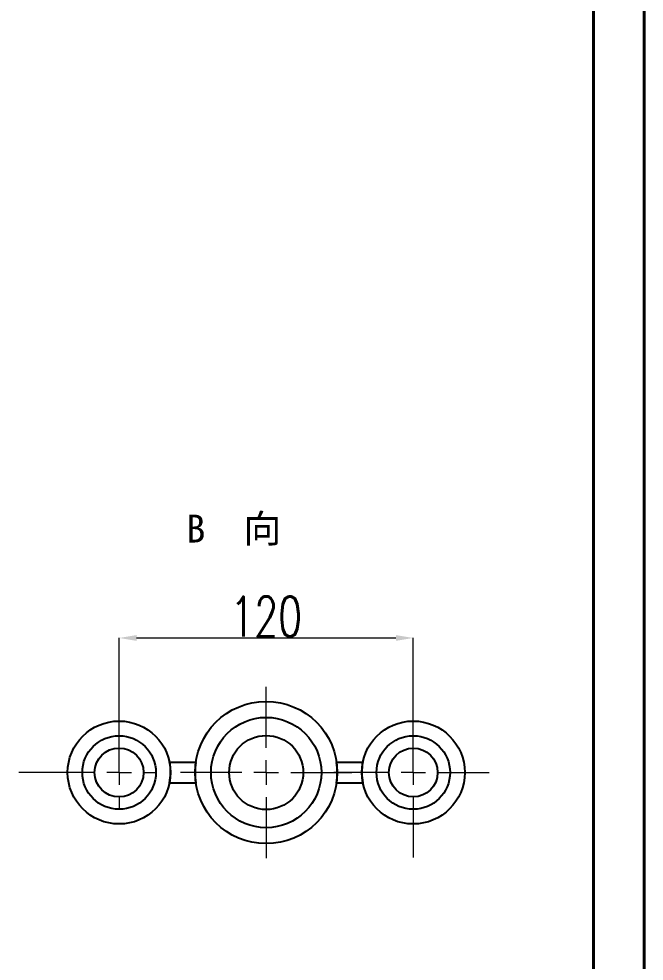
# Model space of a CAD drawing. Header units: millimetres. Extents: x 1852 to 4288, y 681 to 2404.
# Drawn here: x 3929 to 4288, y 1323 to 1864 of the extents above; entities that cross this region are included whole.
import ezdxf

# ---------------------------------------------------------------- set-up
doc = ezdxf.new("R2010")
doc.units = ezdxf.units.MM
doc.linetypes.add('CENTER2', pattern=[28.575, 19.05, -3.175, 3.175, -3.175])
for name, color, linetype, lineweight in [('AM_BOR', 7, 'Continuous', 50), ('FORMAT', 7, 'Continuous', 18), ('中心线', 1, 'CENTER2', 13), ('文字', 7, 'Continuous', 13), ('标注', 3, 'Continuous', 13), ('粗实线', 7, 'Continuous', 40)]:
    doc.layers.add(name, color=color, linetype=linetype, lineweight=lineweight)
doc.styles.add('SLDTEXTSTYLE1', font='txt.shx', dxfattribs={"width": 0.7, "bigfont": 'gbcbig.shx'})
doc.styles.add('STYLE1', font='txt.shx', dxfattribs={"width": 0.8, "height": 3, "bigfont": 'hzdx.shx'})
doc.dimstyles.new('SLDDIMSTYLE12$0', dxfattribs={"dimtxt": 12, "dimasz": 10, "dimexe": 0, "dimexo": 0.0625, "dimgap": 0.875, "dimtad": 1, "dimdec": 1, "dimlfac": 1.8, "dimrnd": 1e-09, "dimzin": 12, "dimdsep": 46, "dimtxsty": 'SLDTEXTSTYLE1', "dimcen": 0.09, "dimdle": 8.16, "dimclrd": 3, "dimclre": 3, "dimadec": 0, "dimazin": 3, "dimtfac": 1, "dimtdec": 1, "dimtofl": 0, "dimtmove": 0, "dimatfit": 3, "dimfxl": 0, "dimfrac": 2, "dimtolj": 1, "dimlwd": 5, "dimlwe": 5, "dimarcsym": 0})

# ---------------------------------------------------------------- blocks, each defined once
blk = doc.blocks.new('SW_CENTERMARKSYMBOL_14')
at = {"layer": 'FORMAT', "color": 0}
for p, q in [((0, 2), (0, 7)), ((0, 0), (0, 1)), ((-2, 0), (-7, 0)), ((0, 0), (-1, 0)), ((0, 0), (0, -1)), ((0, 0), (1, 0)), ((2, 0), (7, 0)), ((0, -2), (0, -7))]:
    blk.add_line(p, q, dxfattribs=at)
blk = doc.blocks.new('SW_CENTERMARKSYMBOL_15')
at = {"layer": 'FORMAT', "color": 0}
for p, q in [((0, 2), (0, 5.001)), ((0, 0), (0, 1)), ((-2, 0), (-6.488, 0)), ((0, 0), (-1, 0)), ((0, 0), (0, -1)), ((0, 0), (1, 0)), ((2, 0), (6.2, 0)), ((0, -2), (0, -6.938))]:
    blk.add_line(p, q, dxfattribs=at)
blk = doc.blocks.new('SW_CENTERMARKSYMBOL_16')
at = {"layer": 'FORMAT', "color": 0}
for p, q in [((0, 2), (0, 3)), ((0, 0), (0, 1)), ((-2, 0), (-8.181, 0)), ((0, 0), (-1, 0)), ((0, 0), (0, -1)), ((0, 0), (1, 0)), ((2, 0), (3, 0)), ((0, -2), (0, -3))]:
    blk.add_line(p, q, dxfattribs=at)
blk = doc.blocks.new('*D84')
at = {"layer": 'Defpoints', "color": 0, "transparency": 16777216}
for p in [(4155.5, 1508.51), (3986.75, 1431.34), (4155.5, 1431.34)]:
    blk.add_point(p, dxfattribs=at)
at = {"layer": '标注', "color": 3, "lineweight": 5, "transparency": 16777216}
blk.add_line((3986.75, 1431.4), (3986.75, 1508.51), dxfattribs=at)
at = {"layer": '标注', "color": 3, "linetype": 'Continuous', "lineweight": 5, "transparency": 16777216}
for p, q in [((3996.75, 1508.51), (4145.5, 1508.51)), ((4155.5, 1431.4), (4155.5, 1508.51))]:
    blk.add_line(p, q, dxfattribs=at)
at = {"layer": '标注', "color": 3, "transparency": 16777216}
for points in [[(3996.75, 1510.17), (3996.75, 1506.84), (3986.75, 1508.51)], [(4145.5, 1510.17), (4145.5, 1506.84), (4155.5, 1508.51)]]:
    blk.add_solid(points, dxfattribs=at)
at = {"layer": '标注', "color": 0, "transparency": 16777216, "insert": (4071.12, 1520.81), "char_height": 10, "attachment_point": 5, "style": 'SLDTEXTSTYLE1'}
blk.add_mtext('\\A1;{\\H2.28571x;120}', dxfattribs=at)
blk = doc.blocks.new('rA3')
at = {"layer": '粗实线'}
for p, q in [((753.384, 124.26), (753.384, 421.26)), ((748.384, 129.26), (748.384, 416.26))]:
    blk.add_line(p, q, dxfattribs=at)

msp = doc.modelspace()

# ---------------------------------------------------------------- linework, layer by layer
at = {"layer": '粗实线', "color": 7, "linetype": 'ByBlock', "lineweight": 25}
for p, q in [((4030.742, 1437.05), (4015.72, 1437.05)), ((4126.523, 1437.05), (4111.501, 1437.05)), ((4015.684, 1425.45), (4030.768, 1425.45)), ((4111.475, 1425.45), (4126.559, 1425.45))]:
    msp.add_line(p, q, dxfattribs=at)
for centre, radius in [((4071.121, 1431.34), 40.781), ((3986.746, 1431.34), 29.531), ((4071.121, 1431.34), 31.641), ((4155.496, 1431.34), 29.531), ((3986.746, 1431.34), 21.094), ((4071.121, 1431.34), 21.24), ((4155.496, 1431.34), 21.094), ((3986.746, 1431.34), 14.024), ((4155.496, 1431.34), 13.988)]:
    msp.add_circle(centre, radius, dxfattribs=at)
for centre, radius, start, end in [((3986.746, 1431.34), 29.531, 348.49538, 11.14836), ((4071.121, 1431.34), 40.781, 171.95145, 188.30411), ((4071.121, 1431.34), 40.781, 351.69589, 8.04855), ((4155.496, 1431.34), 29.531, 168.85164, 191.50462)]:
    msp.add_arc(centre, radius, start, end, dxfattribs=at)

# ---------------------------------------------------------------- block references
at = {"layer": 'AM_BOR', "xscale": 5.80078125, "yscale": 5.80078125, "zscale": 5.80078125}
msp.add_blockref('rA3', (-82.259, -39.496), dxfattribs=at)
at = {"layer": '中心线', "linetype": 'ByBlock', "xscale": 7.03125, "yscale": 7.03125, "zscale": 7.03125}
for name, p in [('SW_CENTERMARKSYMBOL_14', (4071.121, 1431.34)), ('SW_CENTERMARKSYMBOL_15', (4155.496, 1431.34)), ('SW_CENTERMARKSYMBOL_16', (3986.746, 1431.34))]:
    msp.add_blockref(name, p, dxfattribs=at)

# ---------------------------------------------------------------- texts
at = {"layer": '文字', "insert": (4052.568, 1570.399), "char_height": 16, "width": 240, "attachment_point": 5, "style": 'STYLE1'}
msp.add_mtext('\\pt176;{\\fSimSun|b0|i0|c134|p2;\\W1;B  向}', dxfattribs=at)

# ---------------------------------------------------------------- dimensions: what is measured, and where the dimension line sits
at = {"layer": '标注'}
dim = msp.add_linear_dim(base=(4155.496, 1508.508), p1=(3986.746, 1431.34), p2=(4155.496, 1431.34), text='{\\H2.28571x;120}', dimstyle='SLDDIMSTYLE12$0', override={"dimtxt": 10, "dimtdec": 3, "dimtzin": 0}, dxfattribs=at)
dim.commit()
dim.dimension.update_dxf_attribs({"geometry": '*D84', "text_midpoint": (4071.121, 1520.811)})

doc.saveas('drawing.dxf')
